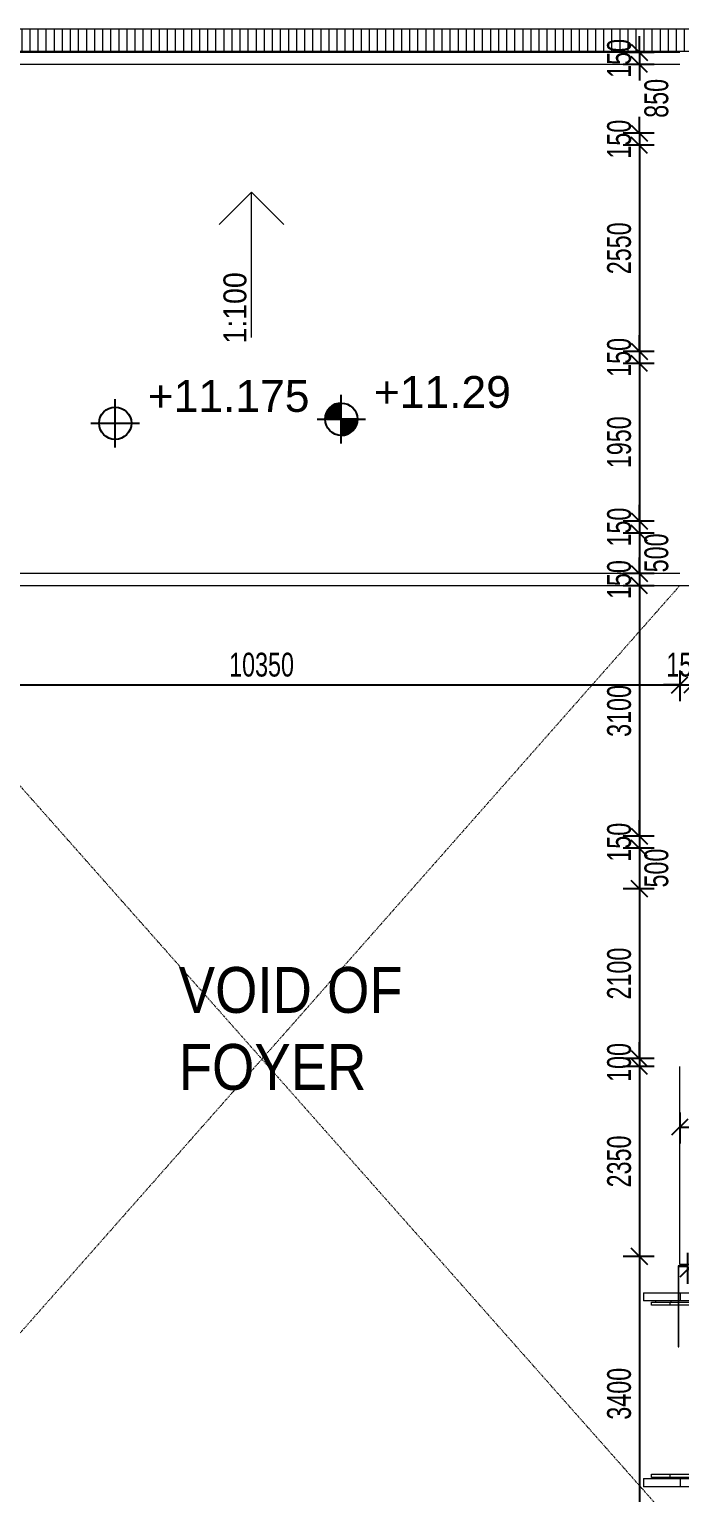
# Model space of a CAD drawing. Header units: millimetres. Extents: x 12827 to 178996, y -27589 to 73652.
# Drawn here: x 55089 to 63139, y 34332 to 52442 of the extents above; entities that cross this region are included whole.
import ezdxf

# ---------------------------------------------------------------- set-up
doc = ezdxf.new("R2010")
doc.units = ezdxf.units.MM
doc.linetypes.add('Dash dot', pattern=[21, 10, -5, 1, -5])
for name, color, linetype, lineweight in [('A-ANNO-DIMS', 211, 'Continuous', 5), ('A-ANNO-NOTE', 131, 'Continuous', 25), ('A-DETL', 90, 'Continuous', 9), ('A-DETL-THIN', 151, 'Continuous', 9), ('A-FLOR', 192, 'Continuous', 9), ('A-GENM', 13, 'Continuous', 20), ('A-WALL', 113, 'Continuous', 20), ('G-ANNO-TEXT', 231, 'Continuous', 5), ('Q-CASE', 31, 'Continuous', 20)]:
    doc.layers.add(name, color=color, linetype=linetype, lineweight=lineweight)
doc.styles.add('Arial_1', font='arial.ttf', dxfattribs={"height": 393.413174})
doc.styles.add('Arial_2', font='arial.ttf', dxfattribs={"width": 0.7, "height": 295.05988})
doc.styles.add('Swis721 BT_1', font='swiss.ttf', dxfattribs={"width": 0.89, "height": 283.821263})
doc.styles.add('Swis721 BT_2', font='swiss.ttf', dxfattribs={"width": 0.85, "height": 567.642527})
doc.dimstyles.new('Linear_-_1_5mm_Arial', dxfattribs={"dimscale": 304.8, "dimtxt": 300, "dimasz": 0.656168, "dimexe": 0.656168, "dimexo": 0.0625, "dimgap": 0.328084, "dimtad": 1, "dimdec": 0, "dimzin": 0, "dimdsep": 46, "dimtxsty": 'Arial_2', "dimblk1": 'OBLIQUE', "dimblk2": 'OBLIQUE', "dimsah": 1, "dimcen": 0.09, "dimadec": 0, "dimazin": 0, "dimtfac": 1, "dimtdec": 4, "dimtix": 1, "dimtmove": 0, "dimatfit": 3, "dimfxl": 0.656168, "dimfxlon": 1, "dimtvp": 1, "dimtolj": 1, "dimtzin": 0, "dimarcsym": 2})
doc.dimstyles.new('Linear_-_1_5mm_Arial_1', dxfattribs={"dimscale": 304.8, "dimtxt": 300, "dimasz": 0.656168, "dimexe": 0.656168, "dimexo": 0.0625, "dimgap": 0.328084, "dimtad": 1, "dimdec": 0, "dimzin": 0, "dimdsep": 46, "dimtxsty": 'Arial_2', "dimblk1": 'OBLIQUE', "dimblk2": 'OBLIQUE', "dimsah": 1, "dimcen": 0.09, "dimadec": 0, "dimazin": 0, "dimtfac": 1, "dimtdec": 4, "dimtix": 1, "dimtmove": 2, "dimatfit": 3, "dimfxl": 0.656168, "dimfxlon": 1, "dimtvp": 1, "dimtolj": 1, "dimtzin": 0, "dimarcsym": 2})

# ---------------------------------------------------------------- blocks, each defined once
blk = doc.blocks.new('DLN-Surface Channel-S1 - 300x150 _WD_-10461004-Copy of 1_F')
at = {"layer": 'Q-CASE', "lineweight": 9}
h = blk.add_hatch(dxfattribs=at)
h.set_pattern_fill('FP_6', color=256, style=0, pattern_type=2)
h.set_pattern_definition([(270, (0, 609.6), (100, 6e-15), [])])
h.paths.add_polyline_path([(20414, -135), (20414, 135), (-20414, 135), (-20414, -135), (18917, -135)], flags=0)
at = {"layer": 'Q-CASE'}
for p, q in [((20414, 135), (-20414, 135)), ((-20414, -135), (20414, -135)), ((20414, -140), (-20414, -140)), ((-16775, -150), (-6425, -150))]:
    blk.add_line(p, q, dxfattribs=at)
blk = doc.blocks.new('DLN_G_F STAIR RAILING - DLN_G_F STAIR RAILING-12831828-Copy of 1_F')
at = {"layer": 'A-GENM'}
for p, q in [((-50, 10730), (-50, 10361)), ((50, 10730), (-50, 10730)), ((50, 10361), (50, 10730)), ((-105, 10675), (-65, 10675)), ((-105, 10458), (-105, 10675)), ((-65, 10675), (-50, 10675)), ((-65, 10675), (-65, 10458)), ((-105, 7180), (-105, 10458)), ((-65, 10458), (-105, 10458)), ((-50, 10473), (-65, 10473)), ((-65, 10458), (-65, 7180)), ((-50, 10361), (50, 10361)), ((-50, 7195), (-50, 10361)), ((50, 10361), (50, 7195)), ((-105, 6024), (-105, 7180)), ((-65, 7180), (-105, 7180)), ((-50, 7196), (-65, 7196)), ((-65, 7180), (-65, 6024)), ((-50, 7195), (-50, 6029)), ((50, 7195), (-50, 7195)), ((50, 6029), (50, 7195)), ((-105, 3191), (-105, 6024)), ((-65, 6024), (-105, 6024)), ((-50, 6040), (-65, 6040)), ((-65, 6024), (-65, 3191)), ((-50, 6029), (50, 6029)), ((-50, 3195), (-50, 6029)), ((50, 6029), (50, 3195)), ((-105, 1905), (-105, 3191)), ((-65, 3191), (-105, 3191)), ((-50, 3206), (-65, 3206)), ((-65, 3191), (-65, 1905)), ((-50, 2029), (-50, 3195)), ((50, 3195), (-50, 3195)), ((50, 3195), (50, 2029)), ((-50, 2029), (50, 2029)), ((-50, -1471), (-50, 2029)), ((50, 2029), (50, -1471)), ((-105, -1594), (-105, 1905)), ((-65, 1905), (-105, 1905)), ((-50, 1921), (-65, 1921)), ((-65, 1905), (-65, -1594)), ((-105, -1825), (-105, -1594)), ((-65, -1594), (-105, -1594)), ((-50, -1579), (-65, -1579)), ((-65, -1594), (-65, -1825)), ((-50, -1471), (50, -1471)), ((-50, -1925), (-50, -1471)), ((50, -1471), (50, -1925)), ((-50, -1770), (-65, -1770)), ((-65, -1825), (-105, -1825)), ((-50, -1925), (50, -1925))]:
    blk.add_line(p, q, dxfattribs=at)
blk = doc.blocks.new('DLN_G_F STAIR RAILING - DLN_G_F STAIR RAILING-14971087-Copy of 1_F')
at = {"layer": 'A-GENM'}
for p, q in [((-105, 1594), (-105, 1825)), ((-105, 1825), (-65, 1825)), ((-65, 1825), (-65, 1594)), ((50, 1925), (-50, 1925)), ((-50, 1493), (-50, 1925)), ((50, 1925), (50, 1493)), ((-65, 1770), (-50, 1770)), ((-105, 1493), (-105, 1594)), ((-105, 1594), (-65, 1594)), ((-105, -1905), (-105, 1487)), ((-65, 1594), (-65, 1493)), ((-65, 1579), (-50, 1579)), ((-65, 1487), (-65, -1905)), ((-50, 1471), (-50, 1487)), ((50, 1471), (-50, 1471)), ((-50, -2029), (-50, 1471)), ((50, 1487), (50, 1471)), ((50, 1471), (50, -2029)), ((-105, -3191), (-105, -1905)), ((-105, -1905), (-65, -1905)), ((-65, -1905), (-65, -3191)), ((-65, -1921), (-50, -1921)), ((50, -2029), (-50, -2029)), ((-50, -3195), (-50, -2029)), ((50, -2029), (50, -3195)), ((-105, -6024), (-105, -3191)), ((-105, -3191), (-65, -3191)), ((-65, -3191), (-65, -6024)), ((-65, -3206), (-50, -3206)), ((-50, -3195), (50, -3195)), ((-50, -6029), (-50, -3195)), ((50, -3195), (50, -6029)), ((-105, -7180), (-105, -6024)), ((-105, -6024), (-65, -6024)), ((-65, -6024), (-65, -7180)), ((-65, -6040), (-50, -6040)), ((50, -6029), (-50, -6029)), ((-50, -6029), (-50, -7195)), ((50, -7195), (50, -6029)), ((-105, -10458), (-105, -7180)), ((-105, -7180), (-65, -7180)), ((-65, -7180), (-65, -10458)), ((-65, -7196), (-50, -7196)), ((-50, -7195), (50, -7195)), ((-50, -10361), (-50, -7195)), ((50, -7195), (50, -10361)), ((-105, -10675), (-105, -10458)), ((-105, -10458), (-65, -10458)), ((-65, -10458), (-65, -10675)), ((-65, -10473), (-50, -10473)), ((50, -10361), (-50, -10361)), ((-50, -10361), (-50, -10730)), ((50, -10730), (50, -10361)), ((-65, -10675), (-105, -10675)), ((-50, -10675), (-65, -10675)), ((-50, -10730), (50, -10730))]:
    blk.add_line(p, q, dxfattribs=at)
blk = doc.blocks.new('Signage - Function Room - Type 1-17192455-Copy of 1_F')
at = {"layer": 'A-GENM'}
for p, q in [((225, -9), (125, -9)), ((125, -9), (125, -1009)), ((131, -1009), (131, -15)), ((131, -15), (225, -15)), ((225, -15), (225, -9)), ((125, -1009), (131, -1009))]:
    blk.add_line(p, q, dxfattribs=at)
blk = doc.blocks.new('DLN_Slab Level Mark - SSL-2mm_Type 2-2670448-Copy of 1_F')
at = {"layer": 'A-ANNO-NOTE'}
for p, q in [((0, 1.5), (0, -1.5)), ((-1.5, 0), (1.5, 0))]:
    blk.add_line(p, q, dxfattribs=at)
blk.add_circle((0, 0), 1, dxfattribs=at)
blk = doc.blocks.new('DLN_Slab Level Mark - FFL-2mm_Type 2-2670450-Copy of 1_F')
at = {"layer": 'A-ANNO-NOTE', "lineweight": 5}
h = blk.add_hatch(color=256, dxfattribs=at)
edge = h.paths.add_edge_path(flags=0)
edge.add_arc((0, 0), 1, 0, 90, ccw=False)
edge.add_line((1, 0), (0, 0))
edge.add_line((0, 0), (0, 1))
h = blk.add_hatch(color=256, dxfattribs=at)
edge = h.paths.add_edge_path(flags=0)
edge.add_arc((0, 0), 1, 180, 270, ccw=False)
edge.add_line((-1, 0), (0, 0))
edge.add_line((0, 0), (0, -1))
at = {"layer": 'A-ANNO-NOTE'}
for p, q in [((0, 1.5), (0, -1.5)), ((0, 1), (0, 0)), ((0, 0), (-1, 0)), ((0, -1), (0, 0)), ((0, 0), (1, 0)), ((-1.5, 0), (1.5, 0))]:
    blk.add_line(p, q, dxfattribs=at)
blk.add_circle((0, 0), 1, dxfattribs=at)
for start, end in [(360, 90), (180, 270)]:
    blk.add_arc((0, 0), 1, start, end, dxfattribs=at)
blk = doc.blocks.new('_Oblique')
at = {"color": 0, "linetype": 'ByBlock', "lineweight": -2}
blk.add_line((-0.5, -0.5), (0.5, 0.5), dxfattribs=at)
blk = doc.blocks.new('DIMBLOCK39-Copy of 1_F')
at = {"layer": 'A-ANNO-DIMS', "color": 0, "lineweight": -2, "transparency": 16777216}
for p, q in [((52789, 44509), (52789, 44128)), ((63139, 44509), (63139, 44128)), ((52789, 44328), (63139, 44328))]:
    blk.add_line(p, q, dxfattribs=at)
at = {"layer": 'Defpoints', "color": 0, "transparency": 16777216}
for p in [(52789, 44528), (63139, 44528), (63139, 44328)]:
    blk.add_point(p, dxfattribs=at)
at = {"layer": 'A-ANNO-DIMS', "color": 0, "lineweight": -2, "transparency": 16777216, "xscale": 200, "yscale": 200, "zscale": 200, "rotation": 180}
blk.add_blockref('_Oblique', (52789, 44328), dxfattribs=at)
at = {"layer": 'A-ANNO-DIMS', "color": 0, "lineweight": -2, "transparency": 16777216, "xscale": 200, "yscale": 200, "zscale": 200}
blk.add_blockref('_Oblique', (63139, 44328), dxfattribs=at)
at = {"layer": 'A-ANNO-DIMS', "color": 0, "transparency": 16777216, "insert": (57964, 44578), "char_height": 295.1, "width": 941.54, "attachment_point": 5, "style": 'Arial_2'}
blk.add_mtext('\\A1;10350', dxfattribs=at)
blk = doc.blocks.new('DIMBLOCK40-Copy of 1_F')
at = {"layer": 'A-ANNO-DIMS', "color": 0, "lineweight": -2, "transparency": 16777216}
for p, q in [((63139, 44509), (63139, 44128)), ((63289, 44509), (63289, 44128)), ((63139, 44328), (62939, 44328)), ((63139, 44328), (63289, 44328)), ((63289, 44328), (63489, 44328))]:
    blk.add_line(p, q, dxfattribs=at)
at = {"layer": 'Defpoints', "color": 0, "transparency": 16777216}
for p in [(63139, 44528), (63289, 44528), (63289, 44328)]:
    blk.add_point(p, dxfattribs=at)
at = {"layer": 'A-ANNO-DIMS', "color": 0, "lineweight": -2, "transparency": 16777216, "xscale": 200, "yscale": 200, "zscale": 200}
blk.add_blockref('_Oblique', (63139, 44328), dxfattribs=at)
at = {"layer": 'A-ANNO-DIMS', "color": 0, "lineweight": -2, "transparency": 16777216, "xscale": 200, "yscale": 200, "zscale": 200, "rotation": 180}
blk.add_blockref('_Oblique', (63289, 44328), dxfattribs=at)
at = {"layer": 'A-ANNO-DIMS', "color": 0, "transparency": 16777216, "insert": (63214, 44578), "char_height": 295.1, "width": 564.92, "attachment_point": 5, "style": 'Arial_2'}
blk.add_mtext('\\A1;150', dxfattribs=at)
blk = doc.blocks.new('DIMBLOCK48-Copy of 1_F')
at = {"layer": 'A-ANNO-DIMS', "color": 0, "lineweight": -2, "transparency": 16777216}
for p, q in [((63139, 39037), (63139, 38656)), ((65389, 39037), (65389, 38656)), ((63139, 38856), (65389, 38856))]:
    blk.add_line(p, q, dxfattribs=at)
at = {"layer": 'Defpoints', "color": 0, "transparency": 16777216}
for p in [(63139, 39056), (65389, 39056), (65389, 38856)]:
    blk.add_point(p, dxfattribs=at)
at = {"layer": 'A-ANNO-DIMS', "color": 0, "lineweight": -2, "transparency": 16777216, "xscale": 200, "yscale": 200, "zscale": 200, "rotation": 180}
blk.add_blockref('_Oblique', (63139, 38856), dxfattribs=at)
at = {"layer": 'A-ANNO-DIMS', "color": 0, "lineweight": -2, "transparency": 16777216, "xscale": 200, "yscale": 200, "zscale": 200}
blk.add_blockref('_Oblique', (65389, 38856), dxfattribs=at)
at = {"layer": 'A-ANNO-DIMS', "color": 0, "transparency": 16777216, "insert": (64264, 39106), "char_height": 295.1, "width": 753.23, "attachment_point": 5, "style": 'Arial_2'}
blk.add_mtext('\\A1;2250', dxfattribs=at)
blk = doc.blocks.new('DIMBLOCK55-Copy of 1_F')
at = {"layer": 'A-ANNO-DIMS', "color": 0, "lineweight": -2, "transparency": 16777216}
for p, q in [((62640, 52157), (62640, 52357)), ((62821, 52157), (62440, 52157)), ((62640, 52157), (62640, 52007)), ((62821, 52007), (62440, 52007)), ((62640, 52007), (62640, 51807))]:
    blk.add_line(p, q, dxfattribs=at)
at = {"layer": 'Defpoints', "color": 0, "transparency": 16777216}
for p in [(62840, 52157), (62640, 52007), (62840, 52007)]:
    blk.add_point(p, dxfattribs=at)
at = {"layer": 'A-ANNO-DIMS', "color": 0, "lineweight": -2, "transparency": 16777216, "xscale": 200, "yscale": 200, "zscale": 200}
for p, rotation in [((62640, 52157), 270), ((62640, 52007), 90)]:
    blk.add_blockref('_Oblique', p, dxfattribs=dict(at, rotation=rotation))
at = {"layer": 'A-ANNO-DIMS', "color": 0, "transparency": 16777216, "insert": (62390, 52082), "char_height": 295.1, "width": 564.92, "attachment_point": 5, "rotation": 90, "style": 'Arial_2'}
blk.add_mtext('\\A1;150', dxfattribs=at)
blk = doc.blocks.new('DIMBLOCK56-Copy of 1_F')
at = {"layer": 'A-ANNO-DIMS', "color": 0, "lineweight": -2, "transparency": 16777216}
for p, q in [((62821, 52007), (62440, 52007)), ((62640, 52007), (62640, 51958)), ((62640, 51157), (62640, 51302)), ((62821, 51157), (62440, 51157))]:
    blk.add_line(p, q, dxfattribs=at)
at = {"layer": 'Defpoints', "color": 0, "transparency": 16777216}
for p in [(62840, 52007), (62640, 51157), (62840, 51157)]:
    blk.add_point(p, dxfattribs=at)
at = {"layer": 'A-ANNO-DIMS', "color": 0, "lineweight": -2, "transparency": 16777216, "xscale": 200, "yscale": 200, "zscale": 200}
for p, rotation in [((62640, 52007), 90), ((62640, 51157), 270)]:
    blk.add_blockref('_Oblique', p, dxfattribs=dict(at, rotation=rotation))
at = {"layer": 'A-ANNO-DIMS', "color": 0, "transparency": 16777216, "insert": (62702, 51347), "char_height": 295.1, "width": 564.92, "attachment_point": 1, "rotation": 90, "line_spacing_factor": 0.938532, "style": 'Arial_2'}
blk.add_mtext('\\A1;850', dxfattribs=at)
blk = doc.blocks.new('DIMBLOCK57-Copy of 1_F')
at = {"layer": 'A-ANNO-DIMS', "color": 0, "lineweight": -2, "transparency": 16777216}
for p, q in [((62640, 51157), (62640, 51357)), ((62821, 51157), (62440, 51157)), ((62640, 51157), (62640, 51007)), ((62821, 51007), (62440, 51007)), ((62640, 51007), (62640, 50807))]:
    blk.add_line(p, q, dxfattribs=at)
at = {"layer": 'Defpoints', "color": 0, "transparency": 16777216}
for p in [(62840, 51157), (62640, 51007), (62840, 51007)]:
    blk.add_point(p, dxfattribs=at)
at = {"layer": 'A-ANNO-DIMS', "color": 0, "lineweight": -2, "transparency": 16777216, "xscale": 200, "yscale": 200, "zscale": 200}
for p, rotation in [((62640, 51157), 270), ((62640, 51007), 90)]:
    blk.add_blockref('_Oblique', p, dxfattribs=dict(at, rotation=rotation))
at = {"layer": 'A-ANNO-DIMS', "color": 0, "transparency": 16777216, "insert": (62390, 51082), "char_height": 295.1, "width": 564.92, "attachment_point": 5, "rotation": 90, "style": 'Arial_2'}
blk.add_mtext('\\A1;150', dxfattribs=at)
blk = doc.blocks.new('DIMBLOCK58-Copy of 1_F')
at = {"layer": 'A-ANNO-DIMS', "color": 0, "lineweight": -2, "transparency": 16777216}
for p, q in [((62821, 51007), (62440, 51007)), ((62640, 51007), (62640, 48457)), ((62821, 48457), (62440, 48457))]:
    blk.add_line(p, q, dxfattribs=at)
at = {"layer": 'Defpoints', "color": 0, "transparency": 16777216}
for p in [(62840, 51007), (62640, 48457), (62840, 48457)]:
    blk.add_point(p, dxfattribs=at)
at = {"layer": 'A-ANNO-DIMS', "color": 0, "lineweight": -2, "transparency": 16777216, "xscale": 200, "yscale": 200, "zscale": 200}
for p, rotation in [((62640, 51007), 90), ((62640, 48457), 270)]:
    blk.add_blockref('_Oblique', p, dxfattribs=dict(at, rotation=rotation))
at = {"layer": 'A-ANNO-DIMS', "color": 0, "transparency": 16777216, "insert": (62390, 49732), "char_height": 295.1, "width": 753.23, "attachment_point": 5, "rotation": 90, "style": 'Arial_2'}
blk.add_mtext('\\A1;2550', dxfattribs=at)
blk = doc.blocks.new('DIMBLOCK59-Copy of 1_F')
at = {"layer": 'A-ANNO-DIMS', "color": 0, "lineweight": -2, "transparency": 16777216}
for p, q in [((62640, 48457), (62640, 48657)), ((62821, 48457), (62440, 48457)), ((62640, 48457), (62640, 48307)), ((62821, 48307), (62440, 48307)), ((62640, 48307), (62640, 48107))]:
    blk.add_line(p, q, dxfattribs=at)
at = {"layer": 'Defpoints', "color": 0, "transparency": 16777216}
for p in [(62840, 48457), (62640, 48307), (62840, 48307)]:
    blk.add_point(p, dxfattribs=at)
at = {"layer": 'A-ANNO-DIMS', "color": 0, "lineweight": -2, "transparency": 16777216, "xscale": 200, "yscale": 200, "zscale": 200}
for p, rotation in [((62640, 48457), 270), ((62640, 48307), 90)]:
    blk.add_blockref('_Oblique', p, dxfattribs=dict(at, rotation=rotation))
at = {"layer": 'A-ANNO-DIMS', "color": 0, "transparency": 16777216, "insert": (62390, 48382), "char_height": 295.1, "width": 564.92, "attachment_point": 5, "rotation": 90, "style": 'Arial_2'}
blk.add_mtext('\\A1;150', dxfattribs=at)
blk = doc.blocks.new('DIMBLOCK60-Copy of 1_F')
at = {"layer": 'A-ANNO-DIMS', "color": 0, "lineweight": -2, "transparency": 16777216}
for p, q in [((62821, 48307), (62440, 48307)), ((62640, 48307), (62640, 46357)), ((62821, 46357), (62440, 46357))]:
    blk.add_line(p, q, dxfattribs=at)
at = {"layer": 'Defpoints', "color": 0, "transparency": 16777216}
for p in [(62840, 48307), (62640, 46357), (62840, 46357)]:
    blk.add_point(p, dxfattribs=at)
at = {"layer": 'A-ANNO-DIMS', "color": 0, "lineweight": -2, "transparency": 16777216, "xscale": 200, "yscale": 200, "zscale": 200}
for p, rotation in [((62640, 48307), 90), ((62640, 46357), 270)]:
    blk.add_blockref('_Oblique', p, dxfattribs=dict(at, rotation=rotation))
at = {"layer": 'A-ANNO-DIMS', "color": 0, "transparency": 16777216, "insert": (62390, 47332), "char_height": 295.1, "width": 753.23, "attachment_point": 5, "rotation": 90, "style": 'Arial_2'}
blk.add_mtext('\\A1;1950', dxfattribs=at)
blk = doc.blocks.new('DIMBLOCK61-Copy of 1_F')
at = {"layer": 'A-ANNO-DIMS', "color": 0, "lineweight": -2, "transparency": 16777216}
for p, q in [((62640, 46357), (62640, 46557)), ((62821, 46357), (62440, 46357)), ((62821, 46207), (62440, 46207)), ((62640, 46357), (62640, 46207)), ((62640, 46207), (62640, 46007))]:
    blk.add_line(p, q, dxfattribs=at)
at = {"layer": 'Defpoints', "color": 0, "transparency": 16777216}
for p in [(62640, 46207), (62840, 46357), (62840, 46207)]:
    blk.add_point(p, dxfattribs=at)
at = {"layer": 'A-ANNO-DIMS', "color": 0, "lineweight": -2, "transparency": 16777216, "xscale": 200, "yscale": 200, "zscale": 200}
for p, rotation in [((62640, 46357), 270), ((62640, 46207), 90)]:
    blk.add_blockref('_Oblique', p, dxfattribs=dict(at, rotation=rotation))
at = {"layer": 'A-ANNO-DIMS', "color": 0, "transparency": 16777216, "insert": (62390, 46282), "char_height": 295.1, "width": 564.92, "attachment_point": 5, "rotation": 90, "style": 'Arial_2'}
blk.add_mtext('\\A1;150', dxfattribs=at)
blk = doc.blocks.new('DIMBLOCK62-Copy of 1_F')
at = {"layer": 'A-ANNO-DIMS', "color": 0, "lineweight": -2, "transparency": 16777216}
for p, q in [((62821, 46207), (62440, 46207)), ((62640, 46207), (62640, 45707)), ((62821, 45707), (62440, 45707))]:
    blk.add_line(p, q, dxfattribs=at)
at = {"layer": 'Defpoints', "color": 0, "transparency": 16777216}
for p in [(62840, 46207), (62640, 45707), (62840, 45707)]:
    blk.add_point(p, dxfattribs=at)
at = {"layer": 'A-ANNO-DIMS', "color": 0, "lineweight": -2, "transparency": 16777216, "xscale": 200, "yscale": 200, "zscale": 200}
for p, rotation in [((62640, 46207), 90), ((62640, 45707), 270)]:
    blk.add_blockref('_Oblique', p, dxfattribs=dict(at, rotation=rotation))
at = {"layer": 'A-ANNO-DIMS', "color": 0, "transparency": 16777216, "insert": (62702, 45722), "char_height": 295.1, "width": 564.92, "attachment_point": 1, "rotation": 90, "line_spacing_factor": 0.938532, "style": 'Arial_2'}
blk.add_mtext('\\A1;500', dxfattribs=at)
blk = doc.blocks.new('DIMBLOCK63-Copy of 1_F')
at = {"layer": 'A-ANNO-DIMS', "color": 0, "lineweight": -2, "transparency": 16777216}
for p, q in [((62640, 45707), (62640, 45907)), ((62821, 45707), (62440, 45707)), ((62640, 45707), (62640, 45557)), ((62821, 45557), (62440, 45557)), ((62640, 45557), (62640, 45357))]:
    blk.add_line(p, q, dxfattribs=at)
at = {"layer": 'Defpoints', "color": 0, "transparency": 16777216}
for p in [(62840, 45707), (62640, 45557), (62840, 45557)]:
    blk.add_point(p, dxfattribs=at)
at = {"layer": 'A-ANNO-DIMS', "color": 0, "lineweight": -2, "transparency": 16777216, "xscale": 200, "yscale": 200, "zscale": 200}
for p, rotation in [((62640, 45707), 270), ((62640, 45557), 90)]:
    blk.add_blockref('_Oblique', p, dxfattribs=dict(at, rotation=rotation))
at = {"layer": 'A-ANNO-DIMS', "color": 0, "transparency": 16777216, "insert": (62390, 45632), "char_height": 295.1, "width": 564.92, "attachment_point": 5, "rotation": 90, "style": 'Arial_2'}
blk.add_mtext('\\A1;150', dxfattribs=at)
blk = doc.blocks.new('DIMBLOCK64-Copy of 1_F')
at = {"layer": 'A-ANNO-DIMS', "color": 0, "lineweight": -2, "transparency": 16777216}
for p, q in [((62821, 45557), (62440, 45557)), ((62640, 45557), (62640, 42457)), ((62821, 42457), (62440, 42457))]:
    blk.add_line(p, q, dxfattribs=at)
at = {"layer": 'Defpoints', "color": 0, "transparency": 16777216}
for p in [(62840, 45557), (62640, 42457), (62840, 42457)]:
    blk.add_point(p, dxfattribs=at)
at = {"layer": 'A-ANNO-DIMS', "color": 0, "lineweight": -2, "transparency": 16777216, "xscale": 200, "yscale": 200, "zscale": 200}
for p, rotation in [((62640, 45557), 90), ((62640, 42457), 270)]:
    blk.add_blockref('_Oblique', p, dxfattribs=dict(at, rotation=rotation))
at = {"layer": 'A-ANNO-DIMS', "color": 0, "transparency": 16777216, "insert": (62390, 44007), "char_height": 295.1, "width": 753.23, "attachment_point": 5, "rotation": 90, "style": 'Arial_2'}
blk.add_mtext('\\A1;3100', dxfattribs=at)
blk = doc.blocks.new('DIMBLOCK65-Copy of 1_F')
at = {"layer": 'A-ANNO-DIMS', "color": 0, "lineweight": -2, "transparency": 16777216}
for p, q in [((62640, 42457), (62640, 42657)), ((62821, 42457), (62440, 42457)), ((62640, 42457), (62640, 42307)), ((62821, 42307), (62440, 42307)), ((62640, 42307), (62640, 42107))]:
    blk.add_line(p, q, dxfattribs=at)
at = {"layer": 'Defpoints', "color": 0, "transparency": 16777216}
for p in [(62840, 42457), (62640, 42307), (62840, 42307)]:
    blk.add_point(p, dxfattribs=at)
at = {"layer": 'A-ANNO-DIMS', "color": 0, "lineweight": -2, "transparency": 16777216, "xscale": 200, "yscale": 200, "zscale": 200}
for p, rotation in [((62640, 42457), 270), ((62640, 42307), 90)]:
    blk.add_blockref('_Oblique', p, dxfattribs=dict(at, rotation=rotation))
at = {"layer": 'A-ANNO-DIMS', "color": 0, "transparency": 16777216, "insert": (62390, 42382), "char_height": 295.1, "width": 564.92, "attachment_point": 5, "rotation": 90, "style": 'Arial_2'}
blk.add_mtext('\\A1;150', dxfattribs=at)
blk = doc.blocks.new('DIMBLOCK66-Copy of 1_F')
at = {"layer": 'A-ANNO-DIMS', "color": 0, "lineweight": -2, "transparency": 16777216}
for p, q in [((62821, 42307), (62440, 42307)), ((62640, 42307), (62640, 41807)), ((62821, 41807), (62440, 41807))]:
    blk.add_line(p, q, dxfattribs=at)
at = {"layer": 'Defpoints', "color": 0, "transparency": 16777216}
for p in [(62840, 42307), (62640, 41807), (62840, 41807)]:
    blk.add_point(p, dxfattribs=at)
at = {"layer": 'A-ANNO-DIMS', "color": 0, "lineweight": -2, "transparency": 16777216, "xscale": 200, "yscale": 200, "zscale": 200}
for p, rotation in [((62640, 42307), 90), ((62640, 41807), 270)]:
    blk.add_blockref('_Oblique', p, dxfattribs=dict(at, rotation=rotation))
at = {"layer": 'A-ANNO-DIMS', "color": 0, "transparency": 16777216, "insert": (62702, 41822), "char_height": 295.1, "width": 564.92, "attachment_point": 1, "rotation": 90, "line_spacing_factor": 0.938532, "style": 'Arial_2'}
blk.add_mtext('\\A1;500', dxfattribs=at)
blk = doc.blocks.new('DIMBLOCK67-Copy of 1_F')
at = {"layer": 'A-ANNO-DIMS', "color": 0, "lineweight": -2, "transparency": 16777216}
for p, q in [((62821, 41807), (62440, 41807)), ((62640, 41807), (62640, 39707)), ((62821, 39707), (62440, 39707))]:
    blk.add_line(p, q, dxfattribs=at)
at = {"layer": 'Defpoints', "color": 0, "transparency": 16777216}
for p in [(62840, 41807), (62640, 39707), (62840, 39707)]:
    blk.add_point(p, dxfattribs=at)
at = {"layer": 'A-ANNO-DIMS', "color": 0, "lineweight": -2, "transparency": 16777216, "xscale": 200, "yscale": 200, "zscale": 200}
for p, rotation in [((62640, 41807), 90), ((62640, 39707), 270)]:
    blk.add_blockref('_Oblique', p, dxfattribs=dict(at, rotation=rotation))
at = {"layer": 'A-ANNO-DIMS', "color": 0, "transparency": 16777216, "insert": (62390, 40757), "char_height": 295.1, "width": 753.23, "attachment_point": 5, "rotation": 90, "style": 'Arial_2'}
blk.add_mtext('\\A1;2100', dxfattribs=at)
blk = doc.blocks.new('DIMBLOCK68-Copy of 1_F')
at = {"layer": 'A-ANNO-DIMS', "color": 0, "lineweight": -2, "transparency": 16777216}
for p, q in [((62640, 39707), (62640, 39907)), ((62821, 39707), (62440, 39707)), ((62640, 39707), (62640, 39607)), ((62821, 39607), (62440, 39607)), ((62640, 39607), (62640, 39407))]:
    blk.add_line(p, q, dxfattribs=at)
at = {"layer": 'Defpoints', "color": 0, "transparency": 16777216}
for p in [(62840, 39707), (62640, 39607), (62840, 39607)]:
    blk.add_point(p, dxfattribs=at)
at = {"layer": 'A-ANNO-DIMS', "color": 0, "lineweight": -2, "transparency": 16777216, "xscale": 200, "yscale": 200, "zscale": 200}
for p, rotation in [((62640, 39707), 270), ((62640, 39607), 90)]:
    blk.add_blockref('_Oblique', p, dxfattribs=dict(at, rotation=rotation))
at = {"layer": 'A-ANNO-DIMS', "color": 0, "transparency": 16777216, "insert": (62390, 39657), "char_height": 295.1, "width": 564.92, "attachment_point": 5, "rotation": 90, "style": 'Arial_2'}
blk.add_mtext('\\A1;100', dxfattribs=at)
blk = doc.blocks.new('DIMBLOCK69-Copy of 1_F')
at = {"layer": 'A-ANNO-DIMS', "color": 0, "lineweight": -2, "transparency": 16777216}
for p, q in [((62821, 39607), (62440, 39607)), ((62640, 39607), (62640, 37257)), ((62821, 37257), (62440, 37257))]:
    blk.add_line(p, q, dxfattribs=at)
at = {"layer": 'Defpoints', "color": 0, "transparency": 16777216}
for p in [(62840, 39607), (62640, 37257), (62840, 37257)]:
    blk.add_point(p, dxfattribs=at)
at = {"layer": 'A-ANNO-DIMS', "color": 0, "lineweight": -2, "transparency": 16777216, "xscale": 200, "yscale": 200, "zscale": 200}
for p, rotation in [((62640, 39607), 90), ((62640, 37257), 270)]:
    blk.add_blockref('_Oblique', p, dxfattribs=dict(at, rotation=rotation))
at = {"layer": 'A-ANNO-DIMS', "color": 0, "transparency": 16777216, "insert": (62390, 38432), "char_height": 295.1, "width": 753.23, "attachment_point": 5, "rotation": 90, "style": 'Arial_2'}
blk.add_mtext('\\A1;2350', dxfattribs=at)
blk = doc.blocks.new('DIMBLOCK70-Copy of 1_F')
at = {"layer": 'A-ANNO-DIMS', "color": 0, "lineweight": -2, "transparency": 16777216}
for p, q in [((62821, 37257), (62440, 37257)), ((62640, 37257), (62640, 33857)), ((62821, 33857), (62440, 33857))]:
    blk.add_line(p, q, dxfattribs=at)
at = {"layer": 'Defpoints', "color": 0, "transparency": 16777216}
for p in [(62840, 37257), (62640, 33857), (62840, 33857)]:
    blk.add_point(p, dxfattribs=at)
at = {"layer": 'A-ANNO-DIMS', "color": 0, "lineweight": -2, "transparency": 16777216, "xscale": 200, "yscale": 200, "zscale": 200}
for p, rotation in [((62640, 37257), 90), ((62640, 33857), 270)]:
    blk.add_blockref('_Oblique', p, dxfattribs=dict(at, rotation=rotation))
at = {"layer": 'A-ANNO-DIMS', "color": 0, "transparency": 16777216, "insert": (62390, 35557), "char_height": 295.1, "width": 753.23, "attachment_point": 5, "rotation": 90, "style": 'Arial_2'}
blk.add_mtext('\\A1;3400', dxfattribs=at)
blk = doc.blocks.new('DIMBLOCK162-Copy of 1_F')
at = {"layer": 'A-ANNO-DIMS', "color": 0, "lineweight": -2, "transparency": 16777216}
for p, q in [((63239, 36919), (63239, 37300)), ((66489, 36919), (66489, 37300)), ((63239, 37100), (66489, 37100))]:
    blk.add_line(p, q, dxfattribs=at)
at = {"layer": 'Defpoints', "color": 0, "transparency": 16777216}
for p in [(66489, 37100), (63239, 36900), (66489, 36900)]:
    blk.add_point(p, dxfattribs=at)
at = {"layer": 'A-ANNO-DIMS', "color": 0, "lineweight": -2, "transparency": 16777216, "xscale": 200, "yscale": 200, "zscale": 200, "rotation": 180}
blk.add_blockref('_Oblique', (63239, 37100), dxfattribs=at)
at = {"layer": 'A-ANNO-DIMS', "color": 0, "lineweight": -2, "transparency": 16777216, "xscale": 200, "yscale": 200, "zscale": 200}
blk.add_blockref('_Oblique', (66489, 37100), dxfattribs=at)
at = {"layer": 'A-ANNO-DIMS', "color": 0, "transparency": 16777216, "insert": (64864, 37350), "char_height": 295.1, "width": 753.23, "attachment_point": 5, "style": 'Arial_2'}
blk.add_mtext('\\A1;3250', dxfattribs=at)

msp = doc.modelspace()

# ---------------------------------------------------------------- linework, layer by layer
at = {"layer": 'A-DETL', "linetype": 'Dash dot'}
for p, q in [((52714.29296, 45632.48547), (63139.29296, 33857.48546)), ((63139.29296, 45557.48547), (52789.29296, 33831.63546))]:
    msp.add_line(p, q, dxfattribs=at)
at = {"layer": 'A-DETL-THIN'}
for p, q in [((57839.55044, 50427.42391), (57439.55044, 50027.42391)), ((57839.55044, 48627.42391), (57839.55044, 50427.42391)), ((57839.55044, 50427.42391), (58239.55044, 50027.42391))]:
    msp.add_line(p, q, dxfattribs=at)
at = {"layer": 'A-FLOR'}
msp.add_line((63139.29296, 52007.48546), (52789.29296, 52007.48546), dxfattribs=at)
at = {"layer": 'A-WALL'}
for p, q in [((63139.29296, 45707.48547), (52639.29296, 45707.48547)), ((48339.29296, 45557.48547), (63289.29296, 45557.48547)), ((63139.29296, 37157.48546), (63139.29296, 39607.48546)), ((75289.29296, 37157.48546), (63139.29296, 37157.48546))]:
    msp.add_line(p, q, dxfattribs=at)

# ---------------------------------------------------------------- block references
at = {"layer": 'A-ANNO-NOTE'}
for name, p, xscale, yscale, zscale, rotation in [('DLN_Slab Level Mark - SSL-2mm_Type 2-2670448-Copy of 1_F', (56152.80262, 47567.09209), 200, 200, 200, 89.99999999999984), ('DLN_Slab Level Mark - FFL-2mm_Type 2-2670450-Copy of 1_F', (58950.74083, 47616.91567), 199.9999999999999, 199.9999999999999, 199.9999999999999, 90.00000000000044)]:
    msp.add_blockref(name, p, dxfattribs=dict(at, xscale=xscale, yscale=yscale, zscale=zscale, rotation=rotation))
at = {"layer": 'A-GENM'}
msp.add_blockref('Signage - Function Room - Type 1-17192455-Copy of 1_F', (62996.29296, 37148.48546), dxfattribs=at)
for name, p, rotation in [('DLN_G_F STAIR RAILING - DLN_G_F STAIR RAILING-14971087-Copy of 1_F', (64613.89296, 36757.48546), 89.99999999999966), ('DLN_G_F STAIR RAILING - DLN_G_F STAIR RAILING-12831828-Copy of 1_F', (64613.89296, 34457.48546), 270.0000000000002)]:
    msp.add_blockref(name, p, dxfattribs=dict(at, rotation=rotation))
at = {"layer": 'Q-CASE'}
msp.add_blockref('DLN-Surface Channel-S1 - 300x150 _WD_-10461004-Copy of 1_F', (69564.25018, 52307.48546), dxfattribs=at)

# ---------------------------------------------------------------- texts
at = {"layer": 'A-ANNO-NOTE', "lineweight": 5, "char_height": 393.413174, "attachment_point": 1, "line_spacing_factor": 0.938532, "style": 'Arial_1'}
for s, insert, width in [('+11.175', (56555.59762, 48101.14685), 2385.6), ('+11.29', (59353.53583, 48150.97043), 2020.8)]:
    msp.add_mtext(s, dxfattribs=dict(at, insert=insert, width=width))
at = {"layer": 'G-ANNO-TEXT', "color": 7, "insert": (57015.78539, 49435.60925), "char_height": 283.821263, "width": 1047.6, "attachment_point": 3, "rotation": 90, "line_spacing_factor": 1.00667, "style": 'Swis721 BT_1'}
msp.add_mtext('\\P1:100', dxfattribs=at)
at = {"layer": 'G-ANNO-TEXT', "color": 7, "insert": (56939.25753, 40838.17944), "char_height": 567.642527, "width": 3211.2, "attachment_point": 1, "line_spacing_factor": 1.00667, "style": 'Swis721 BT_2'}
msp.add_mtext('VOID OF\\PFOYER', dxfattribs=at)

# ---------------------------------------------------------------- dimensions: what is measured, and where the dimension line sits
at = {"layer": 'A-ANNO-DIMS'}
for base, p1, p2, override, picture, middle in [((62640.38401, 52007.48546), (62840.38401, 52157.48546), (62840.38401, 52007.48546), {"dimpost": '<>', "dimfxl": 150}, 'DIMBLOCK55-Copy of 1_F', (62389.7344, 52082.48546)), ((62640.38401, 51007.48546), (62840.38401, 51157.48546), (62840.38401, 51007.48546), {"dimpost": '<>', "dimfxl": 150}, 'DIMBLOCK57-Copy of 1_F', (62389.7344, 51082.48546)), ((62640.38401, 48457.48546), (62840.38401, 51007.48546), (62840.38401, 48457.48546), {"dimpost": '<>', "dimfxl": 2550}, 'DIMBLOCK58-Copy of 1_F', (62389.7344, 49732.48546)), ((62640.38401, 48307.48546), (62840.38401, 48457.48546), (62840.38401, 48307.48546), {"dimpost": '<>', "dimfxl": 150}, 'DIMBLOCK59-Copy of 1_F', (62389.7344, 48382.48546)), ((62640.38401, 46357.48546), (62840.38401, 48307.48546), (62840.38401, 46357.48546), {"dimpost": '<>', "dimfxl": 1950}, 'DIMBLOCK60-Copy of 1_F', (62389.7344, 47332.48546)), ((62640.38401, 46207.48546), (62840.38401, 46357.48546), (62840.38401, 46207.48546), {"dimpost": '<>', "dimfxl": 150}, 'DIMBLOCK61-Copy of 1_F', (62389.7344, 46282.48546)), ((62640.38401, 45557.48546), (62840.38401, 45707.48546), (62840.38401, 45557.48546), {"dimpost": '<>', "dimfxl": 150}, 'DIMBLOCK63-Copy of 1_F', (62389.7344, 45632.48546)), ((62640.38401, 42457.48546), (62840.38401, 45557.48546), (62840.38401, 42457.48546), {"dimpost": '<>', "dimfxl": 3100}, 'DIMBLOCK64-Copy of 1_F', (62389.63377, 44007.48546)), ((62640.38401, 42307.48546), (62840.38401, 42457.48546), (62840.38401, 42307.48546), {"dimpost": '<>', "dimfxl": 150}, 'DIMBLOCK65-Copy of 1_F', (62389.7344, 42382.48546)), ((62640.38401, 39707.48546), (62840.38401, 41807.48546), (62840.38401, 39707.48546), {"dimpost": '<>', "dimfxl": 2100}, 'DIMBLOCK67-Copy of 1_F', (62389.7344, 40757.48546)), ((62640.38401, 39607.48546), (62840.38401, 39707.48546), (62840.38401, 39607.48546), {"dimpost": '<>', "dimfxl": 100}, 'DIMBLOCK68-Copy of 1_F', (62389.7344, 39657.48546)), ((62640.38401, 37257.48546), (62840.38401, 39607.48546), (62840.38401, 37257.48546), {"dimpost": '<>', "dimfxl": 2350.000004}, 'DIMBLOCK69-Copy of 1_F', (62389.63377, 38432.48546)), ((62640.38401, 33857.48546), (62840.38401, 37257.48546), (62840.38401, 33857.48546), {"dimpost": '<>', "dimfxl": 3399.999996}, 'DIMBLOCK70-Copy of 1_F', (62389.63377, 35557.48546))]:
    dim = msp.add_linear_dim(base=base, p1=p1, p2=p2, angle=90, dimstyle='Linear_-_1_5mm_Arial', override=override, dxfattribs=at)
    dim.commit()
    dim.dimension.update_dxf_attribs({"geometry": picture, "text_midpoint": middle})
for base, p1, p2, override, picture, middle in [((62640.38401, 51157.48546), (62840.38401, 52007.48546), (62840.38401, 51157.48546), {"dimpost": '<>', "dimfxl": 850}, 'DIMBLOCK56-Copy of 1_F', (62898.44268, 51629.56238)), ((62640.38401, 45707.48546), (62840.38401, 46207.48546), (62840.38401, 45707.48546), {"dimpost": '<>', "dimfxl": 500}, 'DIMBLOCK62-Copy of 1_F', (62898.44268, 46004.56238)), ((62640.38401, 41807.48546), (62840.38401, 42307.48546), (62840.38401, 41807.48546), {"dimpost": '<>', "dimfxl": 500}, 'DIMBLOCK66-Copy of 1_F', (62898.44268, 42104.56238))]:
    dim = msp.add_linear_dim(base=base, p1=p1, p2=p2, angle=90, dimstyle='Linear_-_1_5mm_Arial_1', override=override, dxfattribs=at)
    dim.commit()
    dim.dimension.update_dxf_attribs({"geometry": picture, "text_midpoint": middle, "dimtype": 160, "text_rotation": 90})
for base, p1, p2, override, picture, middle in [((63139.29296, 44327.64005), (52789.29296, 44527.64005), (63139.29296, 44527.64005), {"dimpost": '<>', "dimfxl": 10350.000001}, 'DIMBLOCK39-Copy of 1_F', (57964.29296, 44578.39029)), ((63289.29296, 44327.64005), (63139.29296, 44527.64005), (63289.29296, 44527.64005), {"dimpost": '<>', "dimfxl": 150}, 'DIMBLOCK40-Copy of 1_F', (63214.29296, 44578.28966)), ((65389.29296, 38855.57128), (63139.29296, 39055.57128), (65389.29296, 39055.57128), {"dimpost": '<>', "dimfxl": 2249.999999}, 'DIMBLOCK48-Copy of 1_F', (64264.29296, 39106.22088)), ((66489.29296, 37099.6278), (63239.29296, 36899.6278), (66489.29296, 36899.6278), {"dimpost": '<>', "dimfxl": 3250}, 'DIMBLOCK162-Copy of 1_F', (64864.29296, 37350.37804))]:
    dim = msp.add_linear_dim(base=base, p1=p1, p2=p2, dimstyle='Linear_-_1_5mm_Arial', override=override, dxfattribs=at)
    dim.commit()
    dim.dimension.update_dxf_attribs({"geometry": picture, "text_midpoint": middle})

doc.saveas('drawing.dxf')
